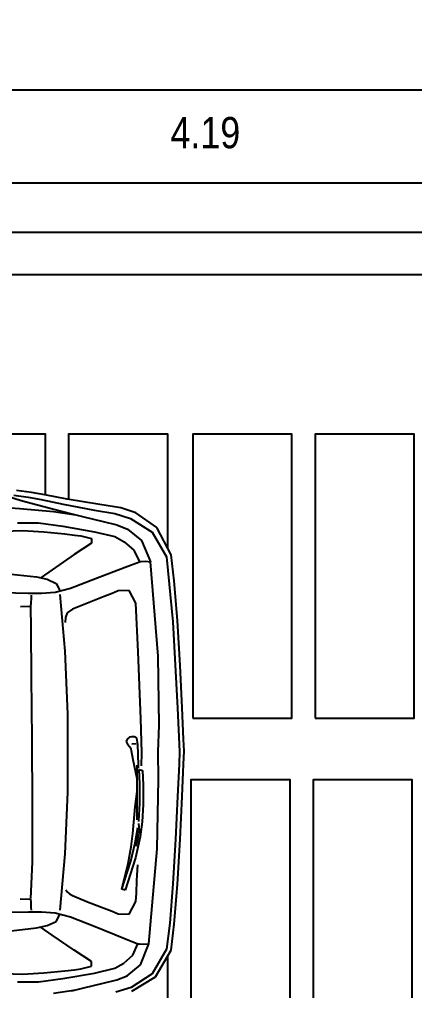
# Model space of a CAD drawing. Header units: millimetres. Extents: x -178 to 521, y -135 to 750.
# Drawn here: x -48.114 to -46.725, y 707.921 to 711.338 of the extents above; entities that cross this region are included whole.
import ezdxf

# ---------------------------------------------------------------- set-up
doc = ezdxf.new("R2010")
doc.units = ezdxf.units.MM
doc.header["$LTSCALE"] = 20
doc.header["$MEASUREMENT"] = 0
doc.header["$PDSIZE"] = -5
doc.layers.get('0').update_dxf_attribs({"linetype": 'CONTINUOUS'})
doc.layers.get('Defpoints').update_dxf_attribs({"linetype": 'CONTINUOUS'})
doc.layers.add('AR-ALV', color=5, linetype='CONTINUOUS')
doc.layers.add('E-Pen-C', color=4, linetype='CONTINUOUS', lineweight=15)
doc.layers.add('E-Pen-G', color=3, linetype='CONTINUOUS', lineweight=30)
doc.styles.add('F2', font='ARIALN.TTF')
doc.dimstyles.new('DIMENSION-1', dxfattribs={"dimtxt": 0.11, "dimasz": 0.07, "dimexe": 1, "dimexo": 0, "dimgap": 0.12, "dimtad": 1, "dimzin": 7, "dimdsep": 46, "dimtxsty": 'F2', "dimblk1": 'TRACO', "dimblk2": 'TRACO', "dimsah": 1, "dimcen": 1, "dimse1": 1, "dimse2": 1, "dimclrd": 256, "dimclre": 256, "dimclrt": 6, "dimadec": 0, "dimazin": 0, "dimtfac": 1, "dimtix": 1, "dimtmove": 2, "dimatfit": 3, "dimldrblk": 'TRACO', "dimfxl": 1, "dimtolj": 1, "dimtzin": 0, "dimarcsym": 0})

# ---------------------------------------------------------------- blocks, each defined once
blk = doc.blocks.new('Austin Mini dessus')
at = {"color": 8, "flags": 128}
for points in [[(3.5777, 3.7235), (3.6563, 3.7118)], [(3.6421, 3.7153), (3.6846, 3.7048)], [(3.6846, 3.7048), (3.7528, 3.688)], [(3.8504, 3.7028), (3.7964, 3.7192)], [(3.9251, 3.6552), (3.8504, 3.7028)], [(3.8536, 3.716), (3.9358, 3.6662)], [(3.4025, 3.6546), (3.4682, 3.6568)], [(3.4507, 3.6839), (3.525, 3.6834)], [(3.4682, 3.6568), (3.5432, 3.6518)], [(3.525, 3.6834), (3.6102, 3.6722)], [(3.6102, 3.6722), (3.7219, 3.6526)], [(3.7528, 3.688), (3.8, 3.6763)], [(3.8, 3.6763), (3.8361, 3.6624)], [(3.8361, 3.6624), (3.8831, 3.6237)], [(3.9358, 3.6662), (3.9909, 3.5714)], [(3.5432, 3.6518), (3.6174, 3.6446)], [(3.6174, 3.6446), (3.651, 3.6408)], [(3.651, 3.6408), (3.6741, 3.6378)], [(3.6741, 3.6378), (3.7107, 3.6285)], [(3.7107, 3.6285), (3.7113, 3.6124)], [(3.7219, 3.6526), (3.793, 3.6355)], [(3.793, 3.6355), (3.8251, 3.6178)], [(3.8831, 3.6237), (3.9133, 3.5491)], [(3.9748, 3.5682), (3.9251, 3.6552)], [(3.7113, 3.6124), (3.6503, 3.5725)], [(3.8251, 3.6178), (3.8563, 3.5892)], [(3.8563, 3.5892), (3.8742, 3.5491)], [(3.6503, 3.5725), (3.5724, 3.5187)], [(3.9862, 3.4773), (3.9748, 3.5682)], [(3.9909, 3.5714), (4.0023, 3.48)], [(3.7236, 3.4885), (3.8253, 3.5293)], [(3.8253, 3.5293), (3.8742, 3.5491)], [(3.8742, 3.5491), (3.8804, 3.5498)], [(3.8804, 3.5498), (3.8953, 3.5506)], [(3.8953, 3.5506), (3.9133, 3.5491)], [(3.9133, 3.5491), (3.9421, 3.2156)], [(3.4288, 3.5036), (3.5179, 3.4935)], [(3.5179, 3.4935), (3.5549, 3.4854)], [(3.5724, 3.5187), (3.5339, 3.4917)], [(3.6368, 3.4545), (3.7236, 3.4885)], [(3.5549, 3.4854), (3.5868, 3.4709)], [(3.5836, 3.4404), (3.6368, 3.4545)], [(3.5868, 3.4709), (3.6013, 3.4438)], [(3.9969, 3.3387), (3.9862, 3.4773)], [(4.0023, 3.48), (4.0132, 3.3405)], [(3.3513, 3.4394), (3.4895, 3.4367)], [(3.4895, 3.4367), (3.5356, 3.4366)], [(3.4973, 3.4027), (3.4982, 3.4219)], [(3.4982, 3.4219), (3.4986, 3.4312)], [(3.5356, 3.4366), (3.5836, 3.4404)], [(3.6013, 3.4314), (3.6181, 3.2335)], [(3.6968, 3.4013), (3.756, 3.4243)], [(3.756, 3.4243), (3.7841, 3.435)], [(3.7841, 3.435), (3.8045, 3.444)], [(3.8045, 3.444), (3.8435, 3.4455)], [(3.8435, 3.4455), (3.8675, 3.4012)], [(3.4605, 3.391), (3.4969, 3.3921)], [(3.4969, 3.3921), (3.4973, 3.4027)], [(3.4984, 3.3906), (3.5032, 3.2619)], [(3.6439, 3.38), (3.6968, 3.4013)], [(3.8675, 3.4012), (3.8692, 3.3713)], [(3.6215, 3.3593), (3.6261, 3.3671)], [(3.6261, 3.3671), (3.6334, 3.3741)], [(3.6334, 3.3741), (3.6439, 3.38)], [(3.8294, 3.3605), (3.8176, 3.3569)], [(3.8176, 3.3569), (3.8402, 3.2669)], [(3.8176, 3.3569), (3.8491, 3.259)], [(3.8656, 3.2467), (3.8294, 3.3605)], [(3.8692, 3.3713), (3.8712, 3.3271)], [(3.8712, 3.3271), (3.8736, 3.2722)], [(4.0064, 3.181), (3.9969, 3.3387)], [(4.0132, 3.3405), (4.0227, 3.1819)], [(3.5032, 3.2619), (3.5043, 3.0618)], [(3.8402, 3.2669), (3.8508, 3.2084)], [(3.8491, 3.259), (3.8648, 3.1939)], [(3.8822, 3.1732), (3.8656, 3.2467)], [(3.6181, 3.2335), (3.6277, 3.0159)], [(3.9421, 3.2156), (3.9474, 2.9699)], [(3.8508, 3.2084), (3.8565, 3.1612)], [(3.8648, 3.1939), (3.8741, 3.1401)], [(3.868, 3.2065), (3.8741, 3.1805)], [(3.8741, 3.1805), (3.8782, 3.1603)], [(4.0139, 3.0308), (4.0064, 3.181)], [(4.0227, 3.1819), (4.0303, 3.0312)], [(3.8565, 3.1612), (3.8604, 3.1213)], [(3.8797, 3.1523), (3.8778, 3.1263)], [(3.8782, 3.1603), (3.8797, 3.1523)], [(3.8893, 3.1208), (3.8822, 3.1732)], [(3.8604, 3.1213), (3.8653, 3.0676)], [(3.8718, 3.1136), (3.8718, 3.0663)], [(3.8772, 3.1193), (3.8773, 3.1186)], [(3.8773, 3.1186), (3.8774, 3.1179)], [(3.8774, 3.1179), (3.8775, 3.1172)], [(3.8775, 3.1172), (3.8809, 3.056)], [(3.8927, 3.0595), (3.8893, 3.1208)], [(3.5043, 3.0618), (3.503, 2.8311)], [(3.8653, 3.0676), (3.8715, 3.0137)], [(3.8718, 3.0663), (3.8715, 2.9763)], [(3.8809, 3.056), (3.8809, 2.9867)], [(3.8927, 2.9903), (3.8927, 3.0595)], [(3.6277, 3.0159), (3.6279, 2.8795)], [(4.019, 2.9175), (4.0139, 3.0308)], [(4.0303, 3.0312), (4.0353, 2.9173)], [(3.8715, 2.9763), (3.8713, 2.9207)], [(3.8809, 2.9867), (3.8793, 2.9363)], [(3.8911, 2.9399), (3.8927, 2.9903)], [(3.8717, 2.9689), (3.8581, 2.9022)], [(3.8793, 2.9363), (3.8911, 2.9399)], [(3.9474, 2.9699), (3.9456, 2.8742)], [(3.8763, 2.9214), (3.8745, 2.8469)], [(3.8764, 2.9319), (3.8763, 2.9214)], [(3.8871, 2.9232), (3.8888, 2.876)], [(4.0208, 2.8728), (4.019, 2.9175)], [(4.0353, 2.9173), (4.0372, 2.8721)], [(3.6279, 2.8795), (3.6277, 2.7413)], [(3.8521, 2.8707), (3.8507, 2.8629)], [(3.8581, 2.9022), (3.8521, 2.8707)], [(3.8888, 2.876), (3.8844, 2.7575)], [(3.9456, 2.8742), (3.9489, 2.78)], [(4.0141, 2.7205), (4.0208, 2.8728)], [(4.0372, 2.8721), (4.0353, 2.829)], [(3.8333, 2.8378), (3.8378, 2.8476)], [(3.8369, 2.8289), (3.8333, 2.8378)], [(3.8378, 2.8476), (3.8458, 2.8564)], [(3.8458, 2.8564), (3.8507, 2.8629)], [(3.8688, 2.8456), (3.8527, 2.8468)], [(3.8745, 2.8469), (3.8712, 2.8257)], [(3.503, 2.8311), (3.5007, 2.6103)], [(3.8449, 2.8226), (3.8369, 2.8289)], [(3.8518, 2.8207), (3.8449, 2.8226)], [(3.8621, 2.821), (3.8518, 2.8207)], [(3.8712, 2.8257), (3.8621, 2.821)], [(4.0353, 2.829), (4.0303, 2.7187)], [(3.9489, 2.78), (3.9462, 2.5372)], [(3.6277, 2.7413), (3.6181, 2.5203)], [(3.8844, 2.7575), (3.8754, 2.5224)], [(3.9974, 2.4164), (4.0141, 2.7205)], [(4.0303, 2.7187), (4.0227, 2.5701)], [(3.5007, 2.6103), (3.4987, 2.4401)], [(4.0227, 2.5701), (4.0132, 2.4114)], [(3.9462, 2.5372), (3.9187, 2.2052)], [(3.6181, 2.5203), (3.6013, 2.3205)], [(3.8754, 2.5224), (3.8675, 2.3507)], [(3.4987, 2.4401), (3.4984, 2.3614)], [(3.6192, 2.401), (3.619, 2.419)], [(3.6261, 2.3848), (3.6192, 2.401)], [(3.9754, 2.1881), (3.9974, 2.4164)], [(4.0132, 2.4114), (4.0023, 2.272)], [(3.462, 2.3625), (3.4984, 2.3614)], [(3.4984, 2.3614), (3.4988, 2.3509)], [(3.6439, 2.372), (3.6261, 2.3848)], [(3.6968, 2.3507), (3.6439, 2.372)], [(3.4988, 2.3509), (3.4997, 2.3317)], [(3.4997, 2.3317), (3.5002, 2.3223)], [(3.756, 2.3277), (3.6968, 2.3507)], [(3.7841, 2.317), (3.756, 2.3277)], [(3.8675, 2.3507), (3.8435, 2.3065)], [(3.3513, 2.3125), (3.4895, 2.3152)], [(3.4895, 2.3152), (3.5356, 2.3154)], [(3.5356, 2.3154), (3.5836, 2.3116)], [(3.5836, 2.3116), (3.6368, 2.2975)], [(3.5868, 2.2811), (3.6013, 2.3081)], [(3.6368, 2.2975), (3.725, 2.2641)], [(3.8045, 2.308), (3.7841, 2.317)], [(3.8435, 2.3065), (3.8045, 2.308)], [(3.4288, 2.2483), (3.5179, 2.2584)], [(3.5179, 2.2584), (3.5549, 2.2666)], [(3.5724, 2.2333), (3.5339, 2.2602)], [(3.5549, 2.2666), (3.5868, 2.2811)], [(3.725, 2.2641), (3.8293, 2.2244)], [(4.0023, 2.272), (3.9909, 2.1805)], [(3.6503, 2.1795), (3.5724, 2.2333)], [(3.8293, 2.2244), (3.8797, 2.2052)], [(3.8604, 2.1645), (3.8797, 2.2052)], [(3.8797, 2.2052), (3.8859, 2.2044)], [(3.8859, 2.2044), (3.9007, 2.2036)], [(3.8872, 2.13), (3.9187, 2.2052)], [(3.9007, 2.2036), (3.9187, 2.2052)], [(3.9249, 2.1008), (3.9754, 2.1881)], [(3.7113, 2.1396), (3.6503, 2.1795)], [(3.8265, 2.1348), (3.8604, 2.1645)], [(3.9909, 2.1805), (3.9406, 2.0845)], [(3.6741, 2.1142), (3.7107, 2.1235)], [(3.7107, 2.1235), (3.7113, 2.1396)], [(3.793, 2.1165), (3.8265, 2.1348)], [(3.8375, 2.0902), (3.8872, 2.13)], [(3.4025, 2.0974), (3.4682, 2.0952)], [(3.4682, 2.0952), (3.5432, 2.1001)], [(3.5432, 2.1001), (3.6174, 2.1074)], [(3.6102, 2.0798), (3.7219, 2.0993)], [(3.6174, 2.1074), (3.651, 2.1112)], [(3.651, 2.1112), (3.6741, 2.1142)], [(3.7219, 2.0993), (3.793, 2.1165)], [(3.8, 2.0757), (3.8375, 2.0902)], [(3.8485, 2.0526), (3.9249, 2.1008)], [(3.4507, 2.0681), (3.525, 2.0686)], [(3.525, 2.0686), (3.6102, 2.0798)], [(3.6846, 2.0471), (3.7528, 2.064)], [(3.7528, 2.064), (3.8, 2.0757)], [(3.7937, 2.0359), (3.8485, 2.0526)], [(3.9406, 2.0845), (3.8672, 2.0324)], [(3.3759, 2.0118), (3.4593, 2.0176)], [(3.4593, 2.0176), (3.5777, 2.0285)], [(3.4639, 1.9896), (3.5784, 2.0204)], [(3.5777, 2.0285), (3.6563, 2.0402)], [(3.5784, 2.0204), (3.6421, 2.0366)], [(3.6114, 2.0021), (3.722, 2.0234)], [(3.6421, 2.0366), (3.6846, 2.0471)], [(3.722, 2.0234), (3.7937, 2.0359)], [(3.8672, 2.0324), (3.8141, 2.0148)], [(3.3706, 1.9603), (3.4639, 1.9896)], [(3.4886, 1.9776), (3.5337, 1.986)], [(3.5337, 1.986), (3.6114, 2.0021)], [(3.6262, 1.9845), (3.5466, 1.9696)], [(3.7404, 2.0035), (3.6262, 1.9845)], [(3.8141, 2.0148), (3.7404, 2.0035)], [(3.4375, 1.9711), (3.4886, 1.9776)], [(3.5003, 1.961), (3.448, 1.9543)], [(3.5466, 1.9696), (3.5003, 1.961)]]:
    blk.add_lwpolyline(points, dxfattribs=at)
blk = doc.blocks.new('TRACO')
at = {"layer": 'E-Pen-C'}
for p, q in [((0, 1), (0, -1)), ((-1, 0), (1, 0))]:
    blk.add_line(p, q, dxfattribs=at)
at = {"layer": 'E-Pen-G'}
blk.add_line((-0.424, -0.424), (0.424, 0.424), dxfattribs=at)
blk = doc.blocks.new('*D338')
at = {"lineweight": -2}
blk.add_line((-48.2918, 703.81), (-48.2918, 710.37), dxfattribs=at)
at = {"layer": 'Defpoints', "color": 0}
for p in [(-48.2918, 710.44), (-48.0798, 710.44), (-47.4298, 703.74)]:
    blk.add_point(p, dxfattribs=at)
at = {"lineweight": -2, "xscale": 0.07, "yscale": 0.07, "zscale": 0.07}
for p, rotation in [((-48.2918, 710.44), 90), ((-48.2918, 703.74), 270)]:
    blk.add_blockref('TRACO', p, dxfattribs=dict(at, rotation=rotation))
at = {"color": 6, "insert": (-48.4679, 707.09), "char_height": 0.11, "attachment_point": 5, "rotation": 90, "style": 'F2'}
blk.add_mtext('\\A1;6.70', dxfattribs=at)
blk = doc.blocks.new('*D426')
at = {"linetype": 'Continuous', "lineweight": -2}
blk.add_line((-49.4854, 710.7629), (-45.4354, 710.7629), dxfattribs=at)
at = {"layer": 'Defpoints', "color": 0, "linetype": 'Continuous'}
for p in [(-45.3654, 710.7629), (-45.3654, 710.44), (-49.5554, 706.89)]:
    blk.add_point(p, dxfattribs=at)
at = {"linetype": 'Continuous', "lineweight": -2, "xscale": 0.07, "yscale": 0.07, "zscale": 0.07, "rotation": 180}
blk.add_blockref('TRACO', (-49.5554, 710.7629), dxfattribs=at)
at = {"linetype": 'Continuous', "lineweight": -2, "xscale": 0.07, "yscale": 0.07, "zscale": 0.07}
blk.add_blockref('TRACO', (-45.3654, 710.7629), dxfattribs=at)
at = {"color": 6, "linetype": 'Continuous', "insert": (-47.4604, 710.939), "char_height": 0.11, "attachment_point": 5, "style": 'F2'}
blk.add_mtext('\\A1;4.19', dxfattribs=at)
blk = doc.blocks.new('*D427')
at = {"linetype": 'Continuous', "lineweight": -2}
blk.add_line((-70.1454, 711.0898), (-45.2854, 711.0898), dxfattribs=at)
at = {"layer": 'Defpoints', "color": 0, "linetype": 'Continuous'}
for p in [(-45.2154, 711.0898), (-70.2154, 710.59), (-45.2154, 710.59)]:
    blk.add_point(p, dxfattribs=at)
at = {"linetype": 'Continuous', "lineweight": -2, "xscale": 0.07, "yscale": 0.07, "zscale": 0.07, "rotation": 180}
blk.add_blockref('TRACO', (-70.2154, 711.0898), dxfattribs=at)
at = {"linetype": 'Continuous', "lineweight": -2, "xscale": 0.07, "yscale": 0.07, "zscale": 0.07}
blk.add_blockref('TRACO', (-45.2154, 711.0898), dxfattribs=at)
at = {"color": 6, "linetype": 'Continuous', "insert": (-56.5654, 711.266), "char_height": 0.11, "attachment_point": 5, "style": 'F2'}
blk.add_mtext('\\A1;25.00', dxfattribs=at)

msp = doc.modelspace()

# ---------------------------------------------------------------- linework, layer by layer
at = {"color": 5, "linetype": 'Continuous'}
for p, q in [((-70.2154, 710.59), (-45.2154, 710.59)), ((-70.0654, 710.44), (-45.3654, 710.44))]:
    msp.add_line(p, q, dxfattribs=at)
at = {"layer": 'AR-ALV', "color": 8, "linetype": 'Continuous'}
for points in [[(-48.0229, 709.6647), (-48.0229, 709.8782), (-48.3712, 709.8782), (-48.3712, 709.6862)], [(-47.5928, 709.4765), (-47.5928, 709.8782), (-47.9412, 709.8782), (-47.9412, 709.6496)], [(-47.9412, 707.8855), (-47.9412, 707.663), (-47.5928, 707.663), (-47.5928, 708.0434)]]:
    msp.add_lwpolyline(points, dxfattribs=at)
for points in [[(-47.5046, 708.8792), (-47.1563, 708.8792), (-47.1563, 709.8782), (-47.5046, 709.8782)], [(-47.5046, 708.8792), (-47.1563, 708.8792), (-47.1563, 709.8782), (-47.5046, 709.8782)], [(-47.0746, 708.8792), (-46.7262, 708.8792), (-46.7262, 709.8782), (-47.0746, 709.8782)], [(-47.5111, 707.663), (-47.1628, 707.663), (-47.1628, 708.6621), (-47.5111, 708.6621)], [(-47.0811, 707.663), (-46.7327, 707.663), (-46.7327, 708.6621), (-47.0811, 708.6621)]]:
    msp.add_lwpolyline(points, close=True, dxfattribs=at)

# ---------------------------------------------------------------- block references
at = {"color": 8, "xscale": -1, "rotation": 180}
msp.add_blockref('Austin Mini dessus', (-51.5721, 711.6348), dxfattribs=at)

# ---------------------------------------------------------------- dimensions: what is measured, and where the dimension line sits
at = {"color": 2, "linetype": 'Continuous'}
dim = msp.add_linear_dim(base=(-45.2154, 711.0898), p1=(-70.2154, 710.59), p2=(-45.2154, 710.59), dimstyle='DIMENSION-1', dxfattribs=at)
dim.commit()
dim.dimension.update_dxf_attribs({"geometry": '*D427', "text_midpoint": (-56.5654, 711.266), "dimtype": 160})
at = {"color": 5, "linetype": 'Continuous'}
dim = msp.add_linear_dim(base=(-45.3654, 710.7629), p1=(-49.5554, 706.89), p2=(-45.3654, 710.44), dimstyle='DIMENSION-1', dxfattribs=at)
dim.commit()
dim.dimension.update_dxf_attribs({"geometry": '*D426', "text_midpoint": (-47.4604, 710.939)})
at = {"color": 4}
dim = msp.add_linear_dim(base=(-48.2918, 710.44), p1=(-47.4298, 703.74), p2=(-48.0798, 710.44), angle=270, dimstyle='DIMENSION-1', dxfattribs=at)
dim.commit()
dim.dimension.update_dxf_attribs({"geometry": '*D338', "text_midpoint": (-48.4679, 707.09)})

doc.saveas('drawing.dxf')
